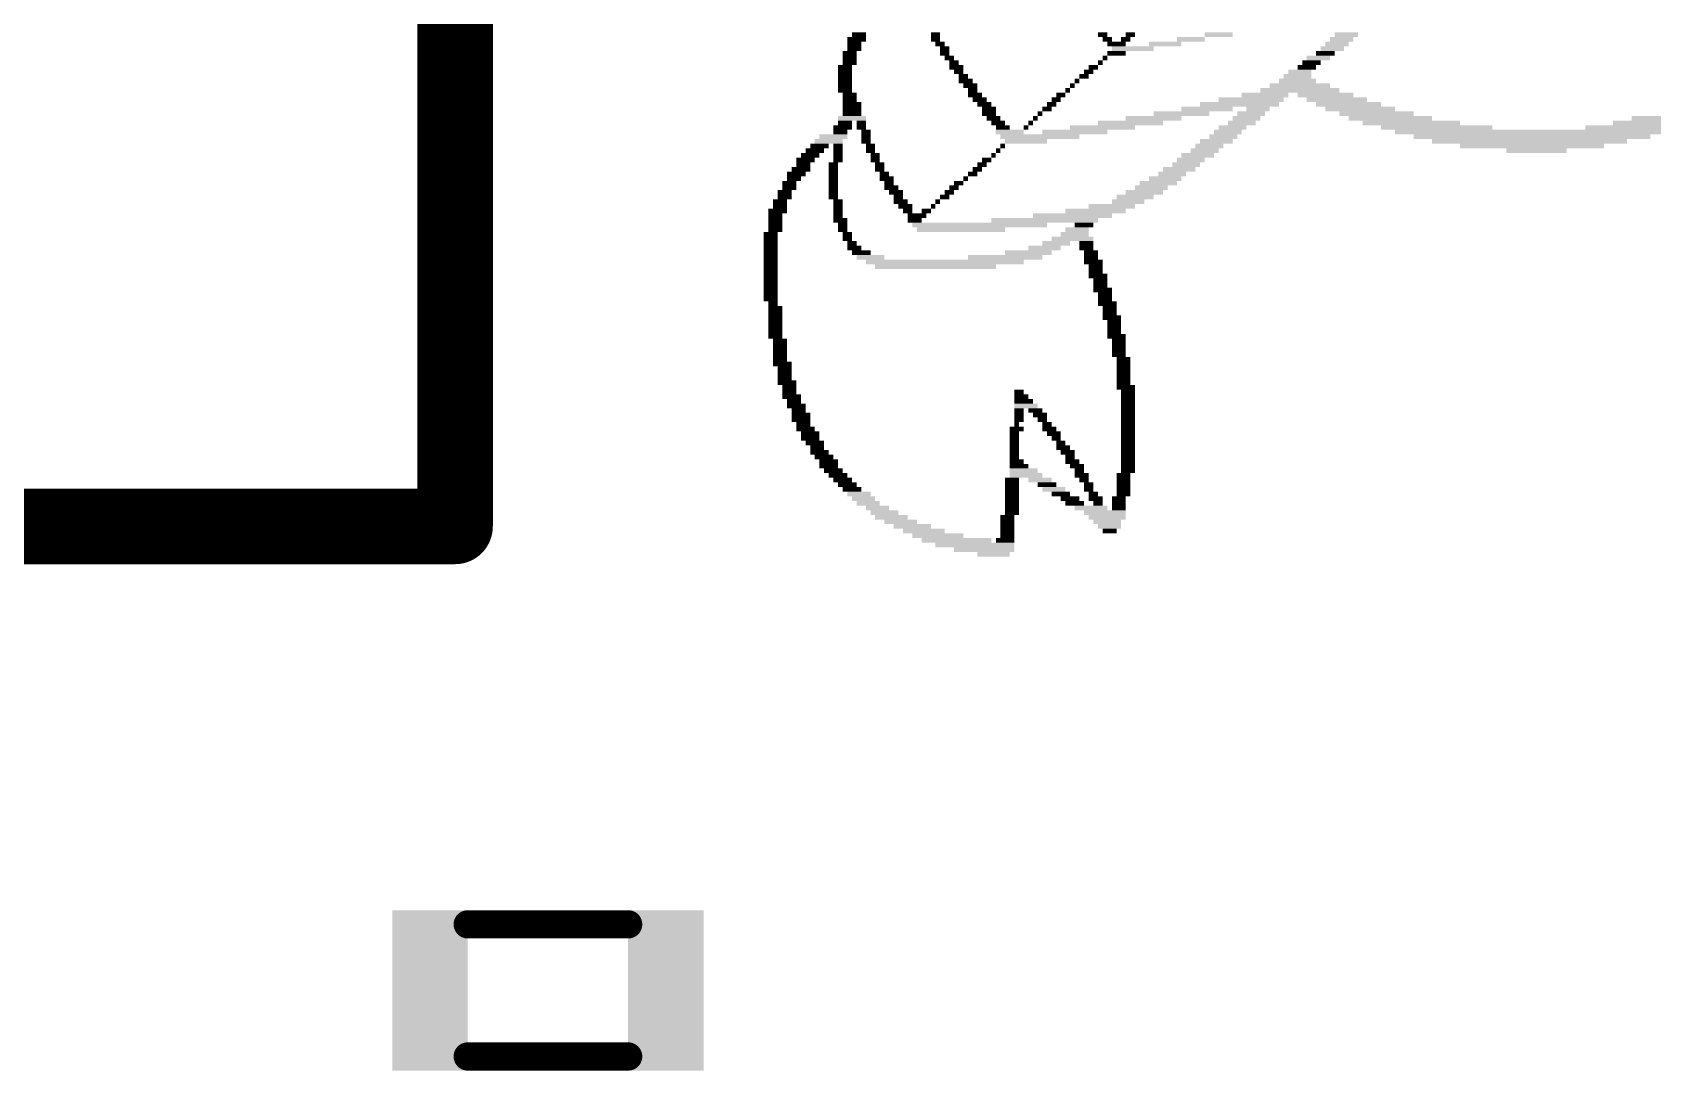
# Model space of a CAD drawing. Extents: x -0.16 to 1.66, y -0.01 to 1.46.
# Drawn here: x 0.747 to 1.0906, y 0.7802 to 1.0005 of the extents above; entities that cross this region are included whole.
import ezdxf

# ---------------------------------------------------------------- set-up
doc = ezdxf.new("R2010")
doc.units = 0
doc.layers.add('21', color=253, linetype='CONTINUOUS')

# ---------------------------------------------------------------- blocks, each defined once
blk = doc.blocks.new('RECT')
blk.add_solid([(-0.5, -0.5), (0.5, -0.5), (-0.5, 0.5), (0.5, 0.5)])

msp = doc.modelspace()

# ---------------------------------------------------------------- linework, layer by layer
at = {"layer": '21'}
for points, const_width in [([(0.836614, 1.21063), (0.836614, 0.895669)], 0.016), ([(0.836614, 0.895669), (0.442913, 0.895669)], 0.016), ([(0.873307, 0.81126), (0.839291, 0.81126)], 0.006), ([(0.839291, 0.783228), (0.873307, 0.783228)], 0.006)]:
    msp.add_lwpolyline(points, dxfattribs=dict(at, const_width=const_width))
for points, const_width in [([(0.836614, 0.891669, 1), (0.836614, 0.899669)], 0.008), ([(0.832614, 0.895669, 1), (0.840614, 0.895669)], 0.008), ([(0.839291, 0.81276, 1), (0.839291, 0.80976)], 0.003), ([(0.873307, 0.80976, 1), (0.873307, 0.81276)], 0.003), ([(0.839291, 0.784728, 1), (0.839291, 0.781728)], 0.003), ([(0.873307, 0.781728, 1), (0.873307, 0.784728)], 0.003)]:
    msp.add_lwpolyline(points, format="xyb", dxfattribs=dict(at, const_width=const_width))

# ---------------------------------------------------------------- block references
for p, xscale, yscale in [((0.922244, 1), 0.002953, 0.000984), ((0.938484, 1), 0.001969, 0.000984), ((0.973917, 1), 0.001969, 0.000984), ((0.979823, 1), 0.001969, 0.000984), ((0.998524, 1), 0.005906, 0.000984), ((1.025591, 1), 0.004921, 0.000984), ((0.920276, 0.996063), 0.002953, 0.000984), ((0.921752, 0.999016), 0.003937, 0.000984), ((0.92126, 0.998031), 0.002953, 0.000984), ((0.92126, 0.997047), 0.002953, 0.000984), ((0.938484, 0.999016), 0.001969, 0.000984), ((0.939469, 0.998031), 0.001969, 0.000984), ((0.940453, 0.997047), 0.001969, 0.000984), ((0.940453, 0.996063), 0.001969, 0.000984), ((0.974902, 0.999016), 0.001969, 0.000984), ((0.97687, 0.998031), 0.003937, 0.000984), ((0.97687, 0.996063), 0.003937, 0.000984), ((0.980315, 0.997047), 0.008858, 0.000984), ((0.978839, 0.999016), 0.001969, 0.000984), ((0.987205, 0.998031), 0.00689, 0.000984), ((0.992618, 0.999016), 0.005906, 0.000984), ((1.021161, 0.996063), 0.003937, 0.000984), ((1.022638, 0.997047), 0.004921, 0.000984), ((1.023622, 0.998031), 0.004921, 0.000984), ((1.024606, 0.999016), 0.004921, 0.000984), ((0.919291, 0.99311), 0.002953, 0.000984), ((0.920276, 0.995079), 0.002953, 0.000984), ((0.920276, 0.994094), 0.002953, 0.000984), ((0.941437, 0.995079), 0.001969, 0.000984), ((0.942421, 0.994094), 0.001969, 0.000984), ((0.942913, 0.99311), 0.002953, 0.000984), ((0.971949, 0.99311), 0.001969, 0.000984), ((0.973425, 0.994094), 0.000984, 0.000984), ((0.974409, 0.995079), 0.000984, 0.000984), ((1.017224, 0.99311), 0.003937, 0.000984), ((1.018209, 0.994094), 0.003937, 0.000984), ((1.019685, 0.995079), 0.004921, 0.000984), ((0.919291, 0.992126), 0.002953, 0.000984), ((0.919291, 0.991142), 0.002953, 0.000984), ((0.919291, 0.990157), 0.002953, 0.000984), ((0.919291, 0.989173), 0.002953, 0.000984), ((0.943406, 0.992126), 0.001969, 0.000984), ((0.94439, 0.991142), 0.001969, 0.000984), ((0.944882, 0.990157), 0.002953, 0.000984), ((0.945866, 0.989173), 0.002953, 0.000984), ((0.96752, 0.989173), 0.000984, 0.000984), ((0.968504, 0.990157), 0.000984, 0.000984), ((0.96998, 0.991142), 0.001969, 0.000984), ((0.970965, 0.992126), 0.001969, 0.000984), ((1.015748, 0.989173), 0.012795, 0.000984), ((1.015256, 0.990157), 0.007874, 0.000984), ((1.015256, 0.991142), 0.005906, 0.000984), ((1.015748, 0.992126), 0.004921, 0.000984), ((0.919291, 0.988189), 0.002953, 0.000984), ((0.920276, 0.987205), 0.002953, 0.000984), ((0.920276, 0.98622), 0.002953, 0.000984), ((0.946358, 0.988189), 0.001969, 0.000984), ((0.94685, 0.987205), 0.002953, 0.000984), ((0.947835, 0.98622), 0.002953, 0.000984), ((0.964075, 0.98622), 0.001969, 0.000984), ((0.965059, 0.987205), 0.001969, 0.000984), ((0.966535, 0.988189), 0.000984, 0.000984), ((1.005413, 0.98622), 0.01378, 0.000984), ((1.008366, 0.987205), 0.009843, 0.000984), ((1.015748, 0.988189), 0.016732, 0.000984), ((1.021161, 0.987205), 0.011811, 0.000984), ((1.023622, 0.98622), 0.012795, 0.000984), ((0.920768, 0.982283), 0.005906, 0.000984), ((0.920768, 0.985236), 0.003937, 0.000984), ((0.920768, 0.984252), 0.003937, 0.000984), ((0.920768, 0.983268), 0.003937, 0.000984), ((0.948819, 0.985236), 0.002953, 0.000984), ((0.949803, 0.984252), 0.002953, 0.000984), ((0.949803, 0.983268), 0.002953, 0.000984), ((0.950787, 0.982283), 0.002953, 0.000984), ((0.959646, 0.982283), 0.000984, 0.000984), ((0.96063, 0.983268), 0.000984, 0.000984), ((0.962106, 0.984252), 0.001969, 0.000984), ((0.963091, 0.985236), 0.001969, 0.000984), ((0.984744, 0.982283), 0.011811, 0.000984), ((0.99065, 0.983268), 0.011811, 0.000984), ((0.996063, 0.984252), 0.010827, 0.000984), ((1.002953, 0.985236), 0.016732, 0.000984), ((1.004429, 0.982283), 0.005906, 0.000984), ((1.005413, 0.983268), 0.005906, 0.000984), ((1.00689, 0.984252), 0.004921, 0.000984), ((1.026083, 0.985236), 0.01378, 0.000984), ((1.028543, 0.984252), 0.014764, 0.000984), ((1.031988, 0.983268), 0.015748, 0.000984), ((1.034941, 0.982283), 0.017717, 0.000984), ((1.095472, 0.982283), 0.018701, 0.000984), ((0.918799, 0.980315), 0.003937, 0.000984), ((0.918307, 0.979331), 0.002953, 0.000984), ((0.919291, 0.981299), 0.002953, 0.000984), ((0.922736, 0.981299), 0.001969, 0.000984), ((0.922736, 0.980315), 0.001969, 0.000984), ((0.92372, 0.979331), 0.001969, 0.000984), ((0.951772, 0.981299), 0.002953, 0.000984), ((0.954232, 0.979331), 0.005906, 0.000984), ((0.952756, 0.980315), 0.002953, 0.000984), ((0.957677, 0.980315), 0.000984, 0.000984), ((0.958661, 0.981299), 0.000984, 0.000984), ((0.968012, 0.979331), 0.01378, 0.000984), ((0.973917, 0.980315), 0.01378, 0.000984), ((0.979823, 0.981299), 0.01378, 0.000984), ((1.000492, 0.979331), 0.005906, 0.000984), ((1.001476, 0.980315), 0.005906, 0.000984), ((1.003445, 0.981299), 0.005906, 0.000984), ((1.03937, 0.981299), 0.020669, 0.000984), ((1.044783, 0.980315), 0.023622, 0.000984), ((1.065453, 0.979331), 0.059055, 0.000984), ((1.087106, 0.980315), 0.021654, 0.000984), ((1.092028, 0.981299), 0.019685, 0.000984), ((0.912894, 0.975394), 0.003937, 0.000984), ((0.913878, 0.976378), 0.003937, 0.000984), ((0.915846, 0.977362), 0.005906, 0.000984), ((0.916831, 0.978346), 0.005906, 0.000984), ((0.917815, 0.976378), 0.001969, 0.000984), ((0.917815, 0.975394), 0.001969, 0.000984), ((0.92372, 0.978346), 0.001969, 0.000984), ((0.92372, 0.977362), 0.001969, 0.000984), ((0.924705, 0.976378), 0.001969, 0.000984), ((0.924705, 0.975394), 0.001969, 0.000984), ((0.951772, 0.975394), 0.000984, 0.000984), ((0.96063, 0.978346), 0.016732, 0.000984), ((0.952756, 0.976378), 0.000984, 0.000984), ((0.957677, 0.977362), 0.008858, 0.000984), ((0.995571, 0.975394), 0.005906, 0.000984), ((0.996555, 0.976378), 0.005906, 0.000984), ((0.998031, 0.977362), 0.00689, 0.000984), ((0.999508, 0.978346), 0.005906, 0.000984), ((1.064961, 0.978346), 0.050197, 0.000984), ((1.064469, 0.977362), 0.041339, 0.000984), ((1.064961, 0.976378), 0.030512, 0.000984), ((1.065945, 0.975394), 0.012795, 0.000984), ((0.910925, 0.973425), 0.003937, 0.000984), ((0.910433, 0.972441), 0.002953, 0.000984), ((0.911909, 0.974409), 0.003937, 0.000984), ((0.916831, 0.972441), 0.001969, 0.000984), ((0.917815, 0.974409), 0.001969, 0.000984), ((0.917815, 0.973425), 0.001969, 0.000984), ((0.925689, 0.974409), 0.001969, 0.000984), ((0.925689, 0.973425), 0.001969, 0.000984), ((0.926673, 0.972441), 0.001969, 0.000984), ((0.948327, 0.972441), 0.001969, 0.000984), ((0.949311, 0.973425), 0.001969, 0.000984), ((0.950787, 0.974409), 0.000984, 0.000984), ((0.991634, 0.972441), 0.005906, 0.000984), ((0.992618, 0.973425), 0.005906, 0.000984), ((0.994094, 0.974409), 0.00689, 0.000984), ((0.90748, 0.968504), 0.002953, 0.000984), ((0.908957, 0.970472), 0.003937, 0.000984), ((0.908465, 0.969488), 0.002953, 0.000984), ((0.909941, 0.971457), 0.003937, 0.000984), ((0.916831, 0.971457), 0.001969, 0.000984), ((0.916831, 0.970472), 0.001969, 0.000984), ((0.916831, 0.969488), 0.001969, 0.000984), ((0.916831, 0.968504), 0.001969, 0.000984), ((0.926673, 0.971457), 0.001969, 0.000984), ((0.927657, 0.970472), 0.001969, 0.000984), ((0.92815, 0.969488), 0.002953, 0.000984), ((0.928642, 0.968504), 0.001969, 0.000984), ((0.943406, 0.968504), 0.001969, 0.000984), ((0.944882, 0.969488), 0.000984, 0.000984), ((0.946358, 0.970472), 0.001969, 0.000984), ((0.947343, 0.971457), 0.001969, 0.000984), ((0.985728, 0.968504), 0.007874, 0.000984), ((0.987205, 0.969488), 0.00689, 0.000984), ((0.988681, 0.970472), 0.005906, 0.000984), ((0.990157, 0.971457), 0.00689, 0.000984), ((0.906496, 0.966535), 0.002953, 0.000984), ((0.906496, 0.965551), 0.002953, 0.000984), ((0.90748, 0.96752), 0.002953, 0.000984), ((0.916831, 0.96752), 0.001969, 0.000984), ((0.916831, 0.966535), 0.001969, 0.000984), ((0.916831, 0.965551), 0.001969, 0.000984), ((0.929134, 0.96752), 0.002953, 0.000984), ((0.930118, 0.966535), 0.002953, 0.000984), ((0.93061, 0.965551), 0.001969, 0.000984), ((0.940453, 0.965551), 0.001969, 0.000984), ((0.941437, 0.966535), 0.001969, 0.000984), ((0.942421, 0.96752), 0.001969, 0.000984), ((0.980807, 0.965551), 0.007874, 0.000984), ((0.982776, 0.966535), 0.007874, 0.000984), ((0.984252, 0.96752), 0.00689, 0.000984), ((0.90502, 0.962598), 0.003937, 0.000984), ((0.904528, 0.961614), 0.002953, 0.000984), ((0.905512, 0.964567), 0.002953, 0.000984), ((0.905512, 0.963583), 0.002953, 0.000984), ((0.917815, 0.964567), 0.001969, 0.000984), ((0.917815, 0.963583), 0.001969, 0.000984), ((0.917815, 0.962598), 0.001969, 0.000984), ((0.917815, 0.961614), 0.001969, 0.000984), ((0.931102, 0.964567), 0.002953, 0.000984), ((0.932087, 0.963583), 0.002953, 0.000984), ((0.932579, 0.962598), 0.001969, 0.000984), ((0.934547, 0.961614), 0.003937, 0.000984), ((0.936516, 0.962598), 0.001969, 0.000984), ((0.937992, 0.963583), 0.000984, 0.000984), ((0.938976, 0.964567), 0.000984, 0.000984), ((0.96752, 0.961614), 0.016732, 0.000984), ((0.972441, 0.962598), 0.012795, 0.000984), ((0.975886, 0.963583), 0.009843, 0.000984), ((0.979331, 0.964567), 0.00689, 0.000984), ((0.904528, 0.96063), 0.002953, 0.000984), ((0.904528, 0.959646), 0.002953, 0.000984), ((0.904528, 0.958661), 0.002953, 0.000984), ((0.918307, 0.96063), 0.002953, 0.000984), ((0.918799, 0.959646), 0.001969, 0.000984), ((0.918799, 0.958661), 0.001969, 0.000984), ((0.934055, 0.96063), 0.002953, 0.000984), ((0.947835, 0.959646), 0.028543, 0.000984), ((0.943898, 0.958661), 0.018701, 0.000984), ((0.961614, 0.96063), 0.022638, 0.000984), ((0.968504, 0.958661), 0.004921, 0.000984), ((0.96998, 0.959646), 0.003937, 0.000984), ((0.903543, 0.957677), 0.002953, 0.000984), ((0.903543, 0.956693), 0.002953, 0.000984), ((0.903543, 0.955709), 0.002953, 0.000984), ((0.903543, 0.954724), 0.002953, 0.000984), ((0.919783, 0.957677), 0.001969, 0.000984), ((0.919783, 0.956693), 0.001969, 0.000984), ((0.920768, 0.955709), 0.001969, 0.000984), ((0.92126, 0.954724), 0.002953, 0.000984), ((0.961614, 0.954724), 0.00689, 0.000984), ((0.964075, 0.955709), 0.005906, 0.000984), ((0.96752, 0.956693), 0.008858, 0.000984), ((0.968012, 0.957677), 0.005906, 0.000984), ((0.970472, 0.955709), 0.002953, 0.000984), ((0.970472, 0.954724), 0.002953, 0.000984), ((0.903543, 0.95374), 0.002953, 0.000984), ((0.903543, 0.952756), 0.002953, 0.000984), ((0.903543, 0.951772), 0.002953, 0.000984), ((0.922736, 0.95374), 0.003937, 0.000984), ((0.924705, 0.952756), 0.005906, 0.000984), ((0.940453, 0.951772), 0.033465, 0.000984), ((0.953248, 0.952756), 0.015748, 0.000984), ((0.958169, 0.95374), 0.009843, 0.000984), ((0.971949, 0.951772), 0.003937, 0.000984), ((0.971457, 0.95374), 0.002953, 0.000984), ((0.971457, 0.952756), 0.002953, 0.000984), ((0.903543, 0.950787), 0.002953, 0.000984), ((0.903543, 0.949803), 0.002953, 0.000984), ((0.903543, 0.948819), 0.002953, 0.000984), ((0.903543, 0.947835), 0.002953, 0.000984), ((0.938484, 0.950787), 0.025591, 0.000984), ((0.972441, 0.950787), 0.002953, 0.000984), ((0.972441, 0.949803), 0.002953, 0.000984), ((0.972933, 0.948819), 0.003937, 0.000984), ((0.973425, 0.947835), 0.002953, 0.000984), ((0.903543, 0.94685), 0.002953, 0.000984), ((0.903543, 0.945866), 0.002953, 0.000984), ((0.903543, 0.944882), 0.002953, 0.000984), ((0.973425, 0.94685), 0.002953, 0.000984), ((0.973917, 0.945866), 0.003937, 0.000984), ((0.974409, 0.944882), 0.002953, 0.000984), ((0.903543, 0.943898), 0.002953, 0.000984), ((0.904035, 0.942913), 0.001969, 0.000984), ((0.904528, 0.941929), 0.002953, 0.000984), ((0.904528, 0.940945), 0.002953, 0.000984), ((0.974409, 0.943898), 0.002953, 0.000984), ((0.974902, 0.942913), 0.003937, 0.000984), ((0.975394, 0.941929), 0.002953, 0.000984), ((0.975394, 0.940945), 0.002953, 0.000984), ((0.904528, 0.939961), 0.002953, 0.000984), ((0.904528, 0.938976), 0.002953, 0.000984), ((0.904528, 0.937992), 0.002953, 0.000984), ((0.975886, 0.939961), 0.003937, 0.000984), ((0.976378, 0.938976), 0.002953, 0.000984), ((0.976378, 0.937992), 0.002953, 0.000984), ((0.904528, 0.937008), 0.002953, 0.000984), ((0.904528, 0.936024), 0.002953, 0.000984), ((0.905512, 0.935039), 0.002953, 0.000984), ((0.905512, 0.934055), 0.002953, 0.000984), ((0.976378, 0.937008), 0.002953, 0.000984), ((0.97687, 0.936024), 0.003937, 0.000984), ((0.977362, 0.935039), 0.002953, 0.000984), ((0.977362, 0.934055), 0.002953, 0.000984), ((0.905512, 0.933071), 0.002953, 0.000984), ((0.905512, 0.932087), 0.002953, 0.000984), ((0.905512, 0.931102), 0.002953, 0.000984), ((0.977362, 0.933071), 0.002953, 0.000984), ((0.977362, 0.932087), 0.002953, 0.000984), ((0.978346, 0.931102), 0.002953, 0.000984), ((0.906004, 0.930118), 0.003937, 0.000984), ((0.906496, 0.929134), 0.002953, 0.000984), ((0.906496, 0.92815), 0.002953, 0.000984), ((0.906496, 0.927165), 0.002953, 0.000984), ((0.978346, 0.930118), 0.002953, 0.000984), ((0.978346, 0.929134), 0.002953, 0.000984), ((0.978346, 0.92815), 0.002953, 0.000984), ((0.978346, 0.927165), 0.002953, 0.000984), ((0.906988, 0.926181), 0.003937, 0.000984), ((0.90748, 0.925197), 0.002953, 0.000984), ((0.90748, 0.924213), 0.002953, 0.000984), ((0.956201, 0.924213), 0.001969, 0.000984), ((0.978346, 0.926181), 0.002953, 0.000984), ((0.978839, 0.925197), 0.003937, 0.000984), ((0.979331, 0.924213), 0.002953, 0.000984), ((0.907972, 0.923228), 0.003937, 0.000984), ((0.908465, 0.922244), 0.002953, 0.000984), ((0.908957, 0.92126), 0.003937, 0.000984), ((0.957185, 0.922244), 0.003937, 0.000984), ((0.956693, 0.923228), 0.002953, 0.000984), ((0.957677, 0.92126), 0.004921, 0.000984), ((0.979331, 0.923228), 0.002953, 0.000984), ((0.979331, 0.922244), 0.002953, 0.000984), ((0.979331, 0.92126), 0.002953, 0.000984), ((0.909449, 0.920276), 0.002953, 0.000984), ((0.909941, 0.919291), 0.003937, 0.000984), ((0.909941, 0.918307), 0.003937, 0.000984), ((0.910433, 0.917323), 0.002953, 0.000984), ((0.956201, 0.920276), 0.001969, 0.000984), ((0.956201, 0.919291), 0.001969, 0.000984), ((0.956201, 0.918307), 0.001969, 0.000984), ((0.955709, 0.917323), 0.000984, 0.000984), ((0.959646, 0.920276), 0.002953, 0.000984), ((0.96063, 0.919291), 0.002953, 0.000984), ((0.961122, 0.918307), 0.001969, 0.000984), ((0.962106, 0.917323), 0.001969, 0.000984), ((0.979331, 0.920276), 0.002953, 0.000984), ((0.979331, 0.919291), 0.002953, 0.000984), ((0.979331, 0.918307), 0.002953, 0.000984), ((0.979331, 0.917323), 0.002953, 0.000984), ((0.910925, 0.916339), 0.003937, 0.000984), ((0.911909, 0.915354), 0.003937, 0.000984), ((0.911909, 0.91437), 0.003937, 0.000984), ((0.955217, 0.915354), 0.001969, 0.000984), ((0.955217, 0.91437), 0.001969, 0.000984), ((0.955709, 0.916339), 0.002953, 0.000984), ((0.962598, 0.916339), 0.002953, 0.000984), ((0.963583, 0.915354), 0.002953, 0.000984), ((0.964075, 0.91437), 0.001969, 0.000984), ((0.979331, 0.916339), 0.002953, 0.000984), ((0.979331, 0.915354), 0.002953, 0.000984), ((0.979331, 0.91437), 0.002953, 0.000984), ((0.912894, 0.913386), 0.003937, 0.000984), ((0.913878, 0.911417), 0.003937, 0.000984), ((0.913386, 0.912402), 0.002953, 0.000984), ((0.914862, 0.910433), 0.003937, 0.000984), ((0.955217, 0.913386), 0.001969, 0.000984), ((0.955217, 0.912402), 0.001969, 0.000984), ((0.955217, 0.911417), 0.001969, 0.000984), ((0.955217, 0.910433), 0.001969, 0.000984), ((0.965059, 0.913386), 0.001969, 0.000984), ((0.965551, 0.912402), 0.002953, 0.000984), ((0.966535, 0.911417), 0.002953, 0.000984), ((0.967028, 0.910433), 0.001969, 0.000984), ((0.979331, 0.913386), 0.002953, 0.000984), ((0.979331, 0.912402), 0.002953, 0.000984), ((0.979331, 0.911417), 0.002953, 0.000984), ((0.979331, 0.910433), 0.002953, 0.000984), ((0.915846, 0.909449), 0.003937, 0.000984), ((0.915846, 0.908465), 0.003937, 0.000984), ((0.916831, 0.90748), 0.003937, 0.000984), ((0.956201, 0.908465), 0.003937, 0.000984), ((0.957185, 0.90748), 0.005906, 0.000984), ((0.955709, 0.909449), 0.002953, 0.000984), ((0.96752, 0.909449), 0.002953, 0.000984), ((0.968504, 0.908465), 0.002953, 0.000984), ((0.968996, 0.90748), 0.001969, 0.000984), ((0.979331, 0.909449), 0.002953, 0.000984), ((0.979331, 0.908465), 0.002953, 0.000984), ((0.979331, 0.90748), 0.002953, 0.000984), ((0.917815, 0.906496), 0.003937, 0.000984), ((0.918799, 0.905512), 0.003937, 0.000984), ((0.919783, 0.904528), 0.003937, 0.000984), ((0.920768, 0.903543), 0.003937, 0.000984), ((0.954724, 0.905512), 0.002953, 0.000984), ((0.954724, 0.904528), 0.002953, 0.000984), ((0.954724, 0.903543), 0.002953, 0.000984), ((0.957677, 0.906496), 0.00689, 0.000984), ((0.96063, 0.905512), 0.004921, 0.000984), ((0.962106, 0.904528), 0.003937, 0.000984), ((0.963583, 0.903543), 0.004921, 0.000984), ((0.969488, 0.906496), 0.002953, 0.000984), ((0.96998, 0.905512), 0.001969, 0.000984), ((0.970965, 0.904528), 0.001969, 0.000984), ((0.970965, 0.903543), 0.001969, 0.000984), ((0.978346, 0.906496), 0.002953, 0.000984), ((0.978346, 0.905512), 0.002953, 0.000984), ((0.978346, 0.904528), 0.002953, 0.000984), ((0.978346, 0.903543), 0.002953, 0.000984), ((0.922244, 0.902559), 0.004921, 0.000984), ((0.923228, 0.901575), 0.004921, 0.000984), ((0.924213, 0.900591), 0.004921, 0.000984), ((0.954724, 0.902559), 0.002953, 0.000984), ((0.954724, 0.901575), 0.002953, 0.000984), ((0.954724, 0.900591), 0.002953, 0.000984), ((0.965059, 0.902559), 0.003937, 0.000984), ((0.967028, 0.901575), 0.003937, 0.000984), ((0.968012, 0.900591), 0.003937, 0.000984), ((0.971949, 0.902559), 0.001969, 0.000984), ((0.972441, 0.901575), 0.002953, 0.000984), ((0.972933, 0.900591), 0.001969, 0.000984), ((0.977362, 0.901575), 0.002953, 0.000984), ((0.977362, 0.900591), 0.002953, 0.000984), ((0.978346, 0.902559), 0.002953, 0.000984), ((0.926181, 0.899606), 0.004921, 0.000984), ((0.927657, 0.898622), 0.005906, 0.000984), ((0.929134, 0.897638), 0.00689, 0.000984), ((0.931102, 0.896654), 0.00689, 0.000984), ((0.95374, 0.897638), 0.002953, 0.000984), ((0.95374, 0.896654), 0.002953, 0.000984), ((0.954724, 0.899606), 0.002953, 0.000984), ((0.954724, 0.898622), 0.002953, 0.000984), ((0.971457, 0.899606), 0.00689, 0.000984), ((0.974409, 0.898622), 0.008858, 0.000984), ((0.974902, 0.897638), 0.007874, 0.000984), ((0.974902, 0.896654), 0.005906, 0.000984), ((0.977362, 0.899606), 0.002953, 0.000984), ((0.933563, 0.895669), 0.007874, 0.000984), ((0.936024, 0.894685), 0.008858, 0.000984), ((0.938976, 0.893701), 0.010827, 0.000984), ((0.95374, 0.895669), 0.002953, 0.000984), ((0.95374, 0.894685), 0.002953, 0.000984), ((0.95374, 0.893701), 0.002953, 0.000984), ((0.975394, 0.895669), 0.004921, 0.000984), ((0.975394, 0.894685), 0.002953, 0.000984), ((0.942913, 0.892717), 0.014764, 0.000984), ((0.94685, 0.891732), 0.016732, 0.000984), ((0.948819, 0.890748), 0.012795, 0.000984), ((0.950787, 0.889764), 0.00689, 0.000984), ((0.953248, 0.892717), 0.003937, 0.000984), ((0.831299, 0.797244), 0.016, 0.034), ((0.881299, 0.797244), 0.016, 0.034)]:
    msp.add_blockref('RECT', p, dxfattribs=dict(at, xscale=xscale, yscale=yscale))

doc.saveas('drawing.dxf')
